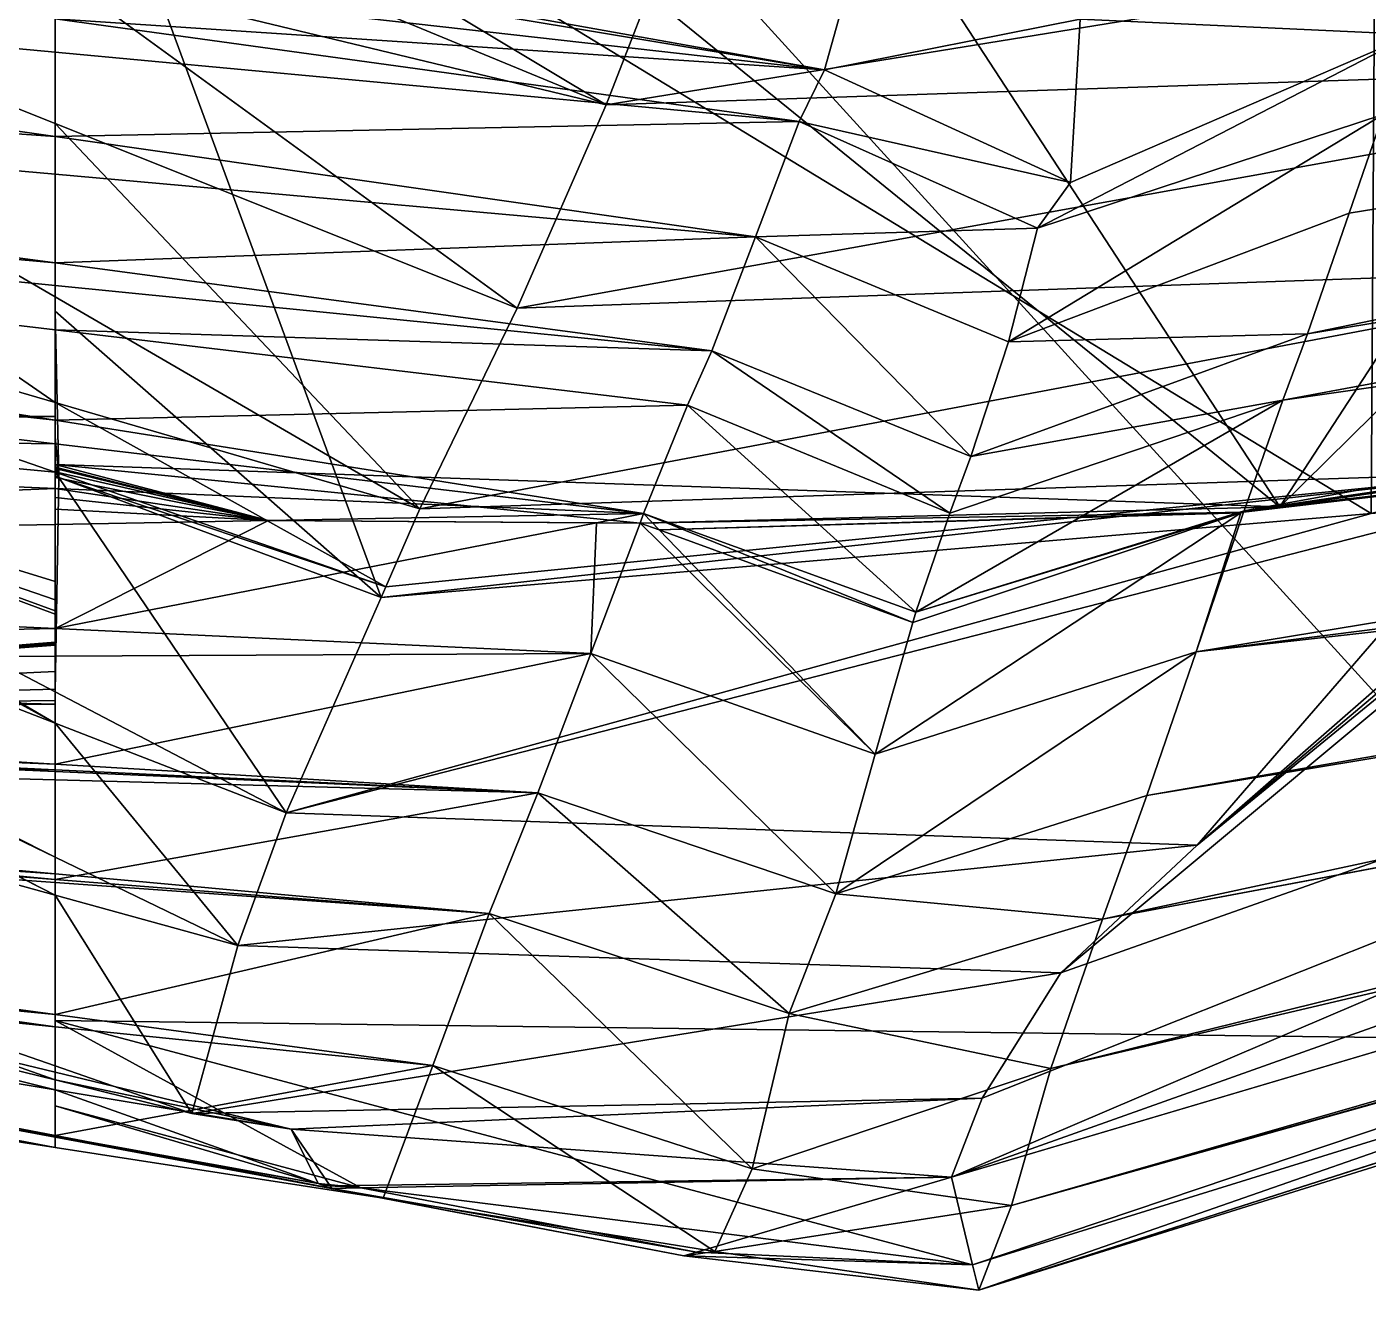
# Model space of a CAD drawing. Extents: x 0 to 165, y 0 to 73.
# Drawn here: x 82.14 to 88.41, y 0 to 5.9 of the extents above; entities that cross this region are included whole.
import ezdxf

# ---------------------------------------------------------------- set-up
doc = ezdxf.new("R2010")
doc.units = 0
doc.layers.get('0').update_dxf_attribs({"color": 1, "linetype": 'CONTINUOUS'})

msp = doc.modelspace()

# ---------------------------------------------------------------- linework, layer by layer
at = {"color": 80}
for points in [[(82.2762, 12.496, 140.905), (82.2762, 23.7557, 131.52), (82.2762, 1.9043, 125.171)], [(82.2762, 23.7557, 131.52), (82.2762, 9.55995, 136.544), (82.2762, 1.9043, 125.171)], [(82.2762, 1.01857, 140.788), (82.2762, 12.496, 140.905), (82.2762, 1.9043, 125.171)], [(82.2762, 1.01857, 140.788), (82.2762, 7.74795, 153.083), (82.2762, 8.87449, 147.178)], [(87.6104, 2.07917, 149.348), (93.5787, 7.11911, 154.854), (91.8387, 5.53978, 147.697)], [(87.6104, 2.07917, 149.348), (92.2611, 6.14459, 155.061), (93.5787, 7.11911, 154.854)], [(88.1252, 4.46741, 105.118), (100.487, 6.48132, 105.693), (100.26, 6.97229, 102.376)], [(100.487, 6.48132, 105.693), (88.1252, 4.46741, 105.118), (88.0108, 4.15794, 108.27)], [(70.6338, 5.33622, 108.994), (82.2762, 4.06363, 110.351), (71.6742, 5.74561, 105.76)], [(82.2762, 4.06363, 110.351), (82.2762, 4.48593, 107.56), (71.6742, 5.74561, 105.76)], [(85.3444, 4.38792, 105.12), (86.5536, 3.89449, 105.095), (85.5478, 4.92055, 101.86)], [(82.2762, 4.69265, 105.264), (82.2762, 4.79854, 104.216), (82.2762, 4.48593, 107.56)], [(82.2762, 4.69265, 105.264), (82.2762, 4.48593, 107.56), (85.3444, 4.38792, 105.12)], [(82.2762, 4.06363, 110.351), (82.2762, 3.02734, 117.51), (82.2762, 4.48593, 107.56)], [(85.3444, 4.38792, 105.12), (82.2762, 4.48593, 107.56), (85.2296, 4.13503, 108.062)], [(86.5536, 3.89449, 105.095), (88.1252, 4.46741, 105.118), (86.7296, 4.43056, 101.902)], [(88.1252, 4.46741, 105.118), (86.5536, 3.89449, 105.095), (88.0108, 4.15794, 108.27)], [(85.3444, 4.38792, 105.12), (86.4556, 3.62968, 108.229), (86.5536, 3.89449, 105.095)], [(71.2275, 3.68768, 141.689), (82.2762, 0.93543, 140.411), (71.2965, 2.75989, 137.549)], [(82.2762, 1.01857, 140.788), (82.2762, 0.93543, 140.411), (71.2275, 3.68768, 141.689)], [(98.0894, 3.6594, 130.764), (86.9274, 1.03623, 128.862), (86.7426, 0.39559, 131.974)], [(82.2762, 0.93543, 140.411), (82.2762, 0.7161, 136.469), (71.2965, 2.75989, 137.549)], [(82.2762, 2.02237, 149.586), (82.2762, 1.84539, 148.794), (82.2762, 2.79507, 151.971)], [(82.2762, 2.02237, 149.586), (82.2762, 2.64816, 151.738), (83.129, 1.61012, 149.092)], [(83.129, 1.61012, 149.092), (82.2762, 2.64816, 151.738), (83.355, 2.22991, 151.469)], [(83.129, 1.61012, 149.092), (83.355, 2.22991, 151.469), (87.6104, 2.07917, 149.348)], [(83.129, 1.61012, 149.092), (86.9732, 1.48194, 146.743), (82.9146, 0.82607, 143.772)], [(82.2762, 0.7232, 131.66), (82.2762, 1.28754, 128.968), (82.2762, 0.71469, 132.592)], [(82.2762, 0.93543, 140.411), (82.2762, 1.01857, 140.788), (82.2762, 0.7161, 136.469)], [(82.2762, 0.7232, 131.66), (82.2762, 0.66641, 132.086), (83.8082, 0.42932, 131.9)]]:
    msp.add_polyline3d(points, close=True, dxfattribs=at)
at = {"color": 120}
for points in [[(82.2762, 23.7557, 131.52), (82.2762, 8.38917, 117.51), (82.2762, 1.9043, 125.171)], [(82.2762, 5.78358, 98.1922), (82.2762, 13.211, 89.537), (82.2762, 4.48593, 107.56)], [(72.972, 6.04372, 101.475), (82.2762, 5.38924, 100.444), (74.3574, 6.52374, 97.0172)], [(82.2762, 5.38924, 100.444), (82.2762, 5.78358, 98.1922), (74.3574, 6.52374, 97.0172)], [(86.8648, 4.96165, 98.8377), (88.4789, 5.49277, 99.2795), (88.6168, 5.8655, 95.2689)], [(82.2762, 5.38924, 100.444), (82.2762, 5.21273, 101.76), (82.2762, 5.78358, 98.1922)], [(82.2762, 5.78358, 98.1922), (82.2762, 5.38924, 100.444), (85.7513, 5.45878, 98.7078)], [(85.7513, 5.45878, 98.7078), (82.2762, 5.38924, 100.444), (85.5478, 4.92055, 101.86)], [(86.8648, 4.96165, 98.8377), (85.7513, 5.45878, 98.7078), (85.5478, 4.92055, 101.86)], [(96.9517, 5.00732, 143.269), (86.4629, 0.5277, 140.694), (86.6058, 0.89741, 144.353)], [(86.6058, 0.89741, 144.353), (86.9732, 1.48194, 146.743), (96.9517, 5.00732, 143.269)], [(98.0427, 4.07156, 122.215), (97.9815, 4.1522, 118.749), (87.3748, 2.31052, 120.583)], [(82.2762, 0.7232, 131.66), (82.2762, 1.28754, 128.968), (72.2978, 2.63736, 130.098)], [(72.2978, 2.63736, 130.098), (82.2762, 1.22976, 128.607), (72.4618, 2.23604, 127.711)], [(82.2762, 1.04758, 143.831), (82.2762, 1.84539, 148.794), (82.9146, 0.82607, 143.772)], [(82.9146, 0.82607, 143.772), (82.2762, 1.84539, 148.794), (83.129, 1.61012, 149.092)], [(82.2762, 1.04758, 143.831), (82.2762, 1.01857, 140.788), (82.2762, 1.84539, 148.794)], [(86.6058, 0.89741, 144.353), (82.9146, 0.82607, 143.772), (86.9732, 1.48194, 146.743)], [(82.2762, 0.7232, 131.66), (82.2762, 0.71469, 132.592), (82.2762, 1.28754, 128.968)], [(82.2762, 0.98238, 143.658), (82.2762, 1.04758, 143.831), (82.9146, 0.82607, 143.772)], [(82.2762, 0.98238, 143.658), (82.2762, 1.01857, 140.788), (82.2762, 1.04758, 143.831)], [(82.9146, 0.82607, 143.772), (86.6058, 0.89741, 144.353), (83.3787, 0.75223, 140.698)]]:
    msp.add_polyline3d(points, close=True, dxfattribs=at)
at = {"color": 160}
for points in [[(82.2762, 10.7998, 114.663), (82.2762, 23.7557, 131.52), (82.2762, 1.9043, 125.171)], [(82.2762, 4.14642, 155.947), (82.2762, 3.82206, 155.119), (76.4691, 5.83743, 154.674)], [(82.2762, 3.82206, 155.119), (79.887, 4.04679, 153.083), (76.4691, 5.83743, 154.674)], [(82.2762, 4.64026, 157.422), (82.2762, 5.44983, 159.554), (83.9805, 3.65016, 156.321)], [(83.9805, 3.65016, 156.321), (82.2762, 5.44983, 159.554), (84.4339, 4.58781, 159.19)], [(82.2762, 4.64026, 157.422), (82.2762, 4.14642, 155.947), (82.2762, 5.44983, 159.554)], [(101.108, 5.20164, 114.712), (87.8276, 3.63495, 111.85), (87.6066, 2.98194, 116.274)], [(82.2762, 4.14642, 155.947), (82.2762, 3.1579, 153.083), (82.2762, 3.82206, 155.119)], [(83.9805, 3.65016, 156.321), (89.1189, 3.82042, 155.554), (83.8204, 3.28616, 155.237)], [(82.2762, 2.42341, 119.746), (74.0083, 2.79397, 117.51), (73.4344, 2.85667, 119.938)], [(82.2762, 2.43135, 120.301), (82.2762, 2.42341, 119.746), (73.4344, 2.85667, 119.938)], [(82.2762, 2.45663, 119.368), (74.4985, 2.7701, 117.51), (82.2762, 2.42341, 119.746)], [(82.2762, 2.43135, 120.301), (82.2762, 2.75451, 117.51), (82.2762, 2.45663, 119.368)], [(82.2762, 2.38336, 120.671), (82.2762, 2.43135, 120.301), (73.238, 2.62569, 121.782)], [(82.2762, 2.42341, 119.746), (82.2762, 2.43135, 120.301), (82.2762, 2.45663, 119.368)], [(82.2762, 2.38336, 120.671), (82.2762, 1.91794, 124.452), (82.2762, 2.43135, 120.301)]]:
    msp.add_polyline3d(points, close=True, dxfattribs=at)
at = {"color": 3}
for points in [[(82.2762, 15.2708, 106.919), (82.2762, 4.48593, 107.56), (82.2762, 10.7998, 114.663)], [(82.2762, 4.48593, 107.56), (82.2762, 8.38917, 117.51), (82.2762, 10.7998, 114.663)], [(82.2762, 4.48593, 107.56), (82.2762, 4.69265, 105.264), (71.6742, 5.74561, 105.76)], [(91.8387, 5.53978, 147.697), (86.9732, 1.48194, 146.743), (87.6104, 2.07917, 149.348)], [(82.2762, 4.79854, 104.216), (82.2762, 5.21273, 101.76), (82.2762, 4.48593, 107.56)], [(82.2762, 4.79854, 104.216), (82.2762, 4.69265, 105.264), (85.3444, 4.38792, 105.12)], [(82.2762, 1.84539, 148.794), (82.2762, 3.8451, 155.061), (82.2762, 2.79507, 151.971)], [(97.9523, 3.75746, 128.918), (98.2426, 3.81688, 126.528), (87.1687, 1.73267, 125.227)], [(97.9523, 3.75746, 128.918), (86.9274, 1.03623, 128.862), (98.0894, 3.6594, 130.764)], [(71.2965, 2.75989, 137.549), (82.2762, 0.66641, 132.086), (71.4441, 2.34277, 133.4)], [(82.2762, 1.84539, 148.794), (82.2762, 2.02237, 149.586), (83.129, 1.61012, 149.092)], [(82.2762, 1.28754, 128.968), (82.2762, 1.9043, 125.171), (82.2762, 0.71469, 132.592)], [(82.2762, 1.28854, 128.298), (82.2762, 1.9043, 125.171), (82.2762, 1.28754, 128.968)], [(84.041, 1.04882, 128.769), (85.5313, 0.56622, 128.834), (84.304, 1.75916, 125.051)], [(82.2762, 1.22976, 128.607), (82.2762, 1.28854, 128.298), (82.2762, 1.28754, 128.968)], [(82.2762, 1.28854, 128.298), (82.2762, 1.22976, 128.607), (84.041, 1.04882, 128.769)], [(82.2762, 1.28754, 128.968), (82.2762, 0.7232, 131.66), (84.041, 1.04882, 128.769)], [(82.2762, 1.22976, 128.607), (82.2762, 1.28754, 128.968), (84.041, 1.04882, 128.769)], [(84.041, 1.04882, 128.769), (82.2762, 0.7232, 131.66), (83.8082, 0.42932, 131.9)], [(85.5313, 0.56622, 128.834), (84.041, 1.04882, 128.769), (85.3584, 0.18034, 132.005)], [(85.5313, 0.56622, 128.834), (86.7426, 0.39559, 131.974), (86.9274, 1.03623, 128.862)]]:
    msp.add_polyline3d(points, close=True, dxfattribs=at)
at = {"color": 5}
for points in [[(82.2762, 13.211, 89.537), (82.2762, 4.48593, 107.56), (82.2762, 15.2708, 106.919)], [(82.2762, 13.211, 89.537), (82.2762, 15.2708, 106.919), (82.2762, 4.48593, 107.56)], [(82.2762, 7.1948, 89.537), (82.2762, 5.78358, 98.1922), (82.2762, 13.211, 89.537)], [(82.2762, 7.1948, 89.537), (82.2762, 13.211, 89.537), (82.2762, 5.78358, 98.1922)], [(82.2762, 8.29918, 111.85), (87.9963, 3.65995, 111.85), (82.2762, 12.4238, 111.85)], [(82.2762, 12.4238, 111.85), (87.9963, 3.65995, 111.85), (90.4308, 7.39498, 111.85)], [(88.4228, 3.62834, 155.061), (88.4783, 12.2307, 155.061), (82.2762, 7.37077, 155.061)], [(89.9234, 1.16204, 136.544), (97.5665, 3.51166, 136.544), (82.2762, 9.55995, 136.544)], [(82.2762, 1.25928, 136.544), (89.9234, 1.16204, 136.544), (82.2762, 9.55995, 136.544)], [(82.2762, 1.25928, 136.544), (82.2762, 9.55995, 136.544), (82.2762, 1.01857, 140.788)], [(90.4308, 7.39498, 111.85), (87.9963, 3.65995, 111.85), (93.6985, 9.28158, 111.85)], [(87.9963, 3.65995, 111.85), (100.902, 5.55965, 111.85), (93.6985, 9.28158, 111.85)], [(82.2762, 3.02734, 117.51), (82.2762, 8.38917, 117.51), (78.1956, 2.69867, 117.51)], [(82.2762, 8.38917, 117.51), (82.2762, 3.02734, 117.51), (82.2762, 1.9043, 125.171)], [(82.2762, 3.85715, 111.85), (82.2762, 8.29918, 111.85), (82.2762, 1.9043, 125.171)], [(82.2762, 3.85715, 111.85), (87.9963, 3.65995, 111.85), (82.2762, 8.29918, 111.85)], [(82.2762, 4.08158, 153.083), (82.2762, 7.74795, 153.083), (79.6159, 4.10921, 153.083)], [(82.2762, 7.74795, 153.083), (82.2762, 4.08158, 153.083), (82.2762, 6.15794, 161.418)], [(82.2762, 4.57413, 155.061), (82.2762, 7.37077, 155.061), (82.2762, 6.15794, 161.418)], [(82.2762, 4.57413, 155.061), (83.7986, 3.2366, 155.061), (82.2762, 7.37077, 155.061)], [(83.7986, 3.2366, 155.061), (88.4228, 3.62834, 155.061), (82.2762, 7.37077, 155.061)], [(87.0637, 5.93807, 90.0608), (88.6168, 5.8655, 95.2689), (88.825, 6.72863, 90.1148)], [(86.1176, 6.58626, 89.6248), (82.2762, 6.34362, 92.6336), (85.8694, 5.70115, 95.2129)], [(86.1176, 6.58626, 89.6248), (85.8694, 5.70115, 95.2129), (87.0637, 5.93807, 90.0608)], [(82.2762, 4.08158, 153.083), (82.2762, 3.31061, 153.083), (82.2762, 6.15794, 161.418)], [(82.2762, 3.31061, 153.083), (82.2762, 3.22517, 153.083), (82.2762, 6.15794, 161.418)], [(82.2762, 4.14642, 155.947), (82.2762, 3.98606, 155.061), (82.2762, 6.15794, 161.418)], [(82.2762, 3.98606, 155.061), (82.2762, 4.57413, 155.061), (82.2762, 6.15794, 161.418)], [(93.9621, 4.53758, 111.85), (100.902, 5.55965, 111.85), (87.9963, 3.65995, 111.85)], [(93.9621, 4.53758, 111.85), (87.9963, 3.65995, 111.85), (100.905, 5.55341, 111.891)], [(100.905, 5.55341, 111.891), (87.9963, 3.65995, 111.85), (101.108, 5.20164, 114.712)], [(87.9963, 3.65995, 111.85), (87.8276, 3.63495, 111.85), (101.108, 5.20164, 114.712)], [(89.1189, 3.82042, 155.554), (83.9805, 3.65016, 156.321), (89.9689, 4.78201, 158.088)], [(82.2762, 4.14642, 155.947), (82.2762, 4.64026, 157.422), (83.9805, 3.65016, 156.321)], [(82.2762, 3.98606, 155.061), (82.2935, 3.79654, 155.061), (82.2762, 4.57413, 155.061)], [(82.2935, 3.79654, 155.061), (83.7986, 3.2366, 155.061), (82.2762, 4.57413, 155.061)], [(82.2762, 3.22517, 153.083), (82.2762, 3.17306, 153.083), (82.2762, 4.14642, 155.947)], [(82.2762, 3.17306, 153.083), (82.2762, 3.1579, 153.083), (82.2762, 4.14642, 155.947)], [(82.2762, 3.82206, 155.119), (82.2762, 4.14642, 155.947), (83.8204, 3.28616, 155.237)], [(83.8204, 3.28616, 155.237), (82.2762, 4.14642, 155.947), (83.9805, 3.65016, 156.321)], [(82.2762, 3.82206, 155.119), (82.2762, 3.8451, 155.061), (82.2762, 4.14642, 155.947)], [(82.2762, 3.8451, 155.061), (82.2762, 3.86123, 155.061), (82.2762, 4.14642, 155.947)], [(82.2762, 3.86123, 155.061), (82.2762, 3.98606, 155.061), (82.2762, 4.14642, 155.947)], [(79.887, 4.04679, 153.083), (82.2762, 4.08158, 153.083), (79.6159, 4.10921, 153.083)], [(82.2762, 3.31061, 153.083), (82.2762, 4.08158, 153.083), (79.887, 4.04679, 153.083)], [(82.2762, 3.22517, 153.083), (82.2762, 3.31061, 153.083), (79.887, 4.04679, 153.083)], [(82.2762, 3.17306, 153.083), (82.2762, 3.22517, 153.083), (79.887, 4.04679, 153.083)], [(82.2762, 3.1579, 153.083), (82.2762, 3.17306, 153.083), (79.887, 4.04679, 153.083)], [(82.2762, 3.1579, 153.083), (79.887, 4.04679, 153.083), (82.2762, 3.82206, 155.119)], [(82.2762, 3.86123, 155.061), (82.2935, 3.79654, 155.061), (82.2762, 3.98606, 155.061)], [(82.2762, 3.8451, 155.061), (82.2935, 3.79654, 155.061), (82.2762, 3.86123, 155.061)], [(82.2762, 3.8452, 111.85), (82.2762, 3.85715, 111.85), (82.2762, 1.9043, 125.171)], [(82.2762, 3.8452, 111.85), (83.2724, 3.59535, 111.85), (82.2762, 3.85715, 111.85)], [(83.2724, 3.59535, 111.85), (85.0082, 3.58332, 111.85), (82.2762, 3.85715, 111.85)], [(85.0082, 3.58332, 111.85), (87.9963, 3.65995, 111.85), (82.2762, 3.85715, 111.85)], [(82.2762, 3.8384, 111.85), (82.2762, 3.8452, 111.85), (82.2762, 1.9043, 125.171)], [(82.2762, 3.8384, 111.85), (83.2724, 3.59535, 111.85), (82.2762, 3.8452, 111.85)], [(82.2762, 3.80298, 155.061), (82.2762, 3.8451, 155.061), (82.2762, 3.82206, 155.119)], [(82.2762, 3.80298, 155.061), (82.2935, 3.79654, 155.061), (82.2762, 3.8451, 155.061)], [(82.2762, 3.83804, 111.85), (82.2762, 3.8384, 111.85), (82.2762, 1.94463, 124.851)], [(82.2762, 3.83804, 111.85), (83.2724, 3.59535, 111.85), (82.2762, 3.8384, 111.85)], [(82.2762, 3.82291, 111.85), (82.2762, 3.83804, 111.85), (82.2762, 2.43135, 120.301)], [(82.2762, 3.82291, 111.85), (83.2724, 3.59535, 111.85), (82.2762, 3.83804, 111.85)], [(82.2762, 3.79639, 111.85), (82.2762, 3.82291, 111.85), (82.2762, 3.0907, 115.414)], [(82.2762, 3.79639, 111.85), (83.2724, 3.59535, 111.85), (82.2762, 3.82291, 111.85)], [(82.2935, 3.79654, 155.061), (82.2762, 3.80298, 155.061), (82.2762, 3.82206, 155.119)], [(83.8204, 3.28616, 155.237), (82.2935, 3.79654, 155.061), (82.2762, 3.82206, 155.119)], [(82.2762, 3.70364, 111.85), (82.2762, 3.79639, 111.85), (82.2762, 3.0907, 115.414)], [(82.2762, 3.70364, 111.85), (83.2724, 3.59535, 111.85), (82.2762, 3.79639, 111.85)], [(83.7986, 3.2366, 155.061), (82.2935, 3.79654, 155.061), (83.8204, 3.28616, 155.237)], [(88.4228, 3.62834, 155.061), (83.7986, 3.2366, 155.061), (89.1189, 3.82042, 155.554)], [(89.1189, 3.82042, 155.554), (83.7986, 3.2366, 155.061), (83.8204, 3.28616, 155.237)], [(89.9234, 1.16204, 136.544), (86.5619, 0.1185, 136.544), (97.3928, 3.76643, 139.237)], [(82.2762, 3.64775, 111.85), (82.2762, 3.70364, 111.85), (82.2762, 3.57704, 112.025)], [(82.2762, 3.57704, 112.025), (82.2762, 3.70364, 111.85), (82.2762, 3.0907, 115.414)], [(82.2762, 3.64775, 111.85), (83.2724, 3.59535, 111.85), (82.2762, 3.70364, 111.85)], [(83.2724, 3.59535, 111.85), (82.2762, 3.64775, 111.85), (82.2762, 3.57704, 112.025)], [(87.8276, 3.63495, 111.85), (87.9963, 3.65995, 111.85), (85.0082, 3.58332, 111.85)], [(85.0978, 3.55179, 111.85), (87.8276, 3.63495, 111.85), (85.0082, 3.58332, 111.85)], [(87.8149, 3.63073, 111.85), (87.8276, 3.63495, 111.85), (85.0978, 3.55179, 111.85)], [(87.8276, 3.63495, 111.85), (87.8149, 3.63073, 111.85), (87.6066, 2.98194, 116.274)], [(84.8055, 3.58472, 111.85), (83.2724, 3.59535, 111.85), (82.2762, 3.0907, 115.414)], [(84.8055, 3.58472, 111.85), (85.0082, 3.58332, 111.85), (83.2724, 3.59535, 111.85)], [(85.0082, 3.58332, 111.85), (84.8055, 3.58472, 111.85), (84.7787, 2.97385, 116.107)], [(85.0978, 3.55179, 111.85), (85.0082, 3.58332, 111.85), (86.1064, 2.50434, 116.123)], [(86.2832, 3.11904, 111.85), (87.8149, 3.63073, 111.85), (85.0978, 3.55179, 111.85)], [(87.8149, 3.63073, 111.85), (86.2832, 3.11904, 111.85), (86.1064, 2.50434, 116.123)], [(86.2832, 3.11904, 111.85), (85.0978, 3.55179, 111.85), (86.1064, 2.50434, 116.123)], [(82.2762, 3.02046, 117.51), (82.2762, 3.02734, 117.51), (78.1956, 2.69867, 117.51)], [(82.2762, 3.01656, 117.51), (82.2762, 3.02046, 117.51), (78.1956, 2.69867, 117.51)], [(82.2762, 3.01366, 117.51), (82.2762, 3.01656, 117.51), (78.1956, 2.69867, 117.51)], [(82.2762, 2.89088, 117.51), (82.2762, 3.01366, 117.51), (78.1956, 2.69867, 117.51)], [(82.2762, 3.02734, 117.51), (82.2762, 3.02046, 117.51), (82.2762, 1.9043, 125.171)], [(82.2762, 3.02046, 117.51), (82.2762, 3.01656, 117.51), (82.2762, 1.9043, 125.171)], [(82.2762, 3.01656, 117.51), (82.2762, 3.01366, 117.51), (82.2762, 1.9043, 125.171)], [(82.2762, 3.01366, 117.51), (82.2762, 2.89088, 117.51), (82.2762, 1.94463, 124.851)], [(82.2762, 2.80789, 117.51), (82.2762, 2.89088, 117.51), (78.1956, 2.69867, 117.51)], [(82.2762, 2.89088, 117.51), (82.2762, 2.80789, 117.51), (82.2762, 2.43135, 120.301)], [(74.4985, 2.7701, 117.51), (74.0083, 2.79397, 117.51), (82.2762, 2.42341, 119.746)], [(74.5858, 2.76842, 117.51), (74.4985, 2.7701, 117.51), (82.2762, 2.45663, 119.368)], [(78.1956, 2.69867, 117.51), (74.5858, 2.76842, 117.51), (82.2762, 2.45663, 119.368)], [(82.2762, 2.75451, 117.51), (82.2762, 2.80789, 117.51), (78.1956, 2.69867, 117.51)], [(82.2762, 2.80789, 117.51), (82.2762, 2.75451, 117.51), (82.2762, 2.43135, 120.301)], [(82.2762, 2.73766, 117.51), (82.2762, 2.75451, 117.51), (78.1956, 2.69867, 117.51)], [(82.2762, 2.73766, 117.51), (78.1956, 2.69867, 117.51), (82.2762, 2.45663, 119.368)], [(82.2762, 2.75451, 117.51), (82.2762, 2.73766, 117.51), (82.2762, 2.45663, 119.368)], [(86.5619, 0.1185, 136.544), (89.9234, 1.16204, 136.544), (82.2762, 1.25928, 136.544)], [(83.7035, 0.4778, 136.544), (86.5619, 0.1185, 136.544), (82.2762, 1.25928, 136.544)], [(82.2762, 0.86121, 136.544), (83.7035, 0.4778, 136.544), (82.2762, 1.25928, 136.544)], [(82.2762, 0.86121, 136.544), (82.2762, 1.25928, 136.544), (82.2762, 1.01857, 140.788)], [(82.2762, 0.72131, 136.544), (82.2762, 0.86121, 136.544), (82.2762, 1.01857, 140.788)], [(83.5053, 0.49818, 136.544), (82.2762, 0.72024, 136.544), (82.2762, 0.93543, 140.411)], [(82.2762, 0.72024, 136.544), (82.2762, 0.72131, 136.544), (82.2762, 0.93543, 140.411)], [(83.5053, 0.49818, 136.544), (83.7035, 0.4778, 136.544), (82.2762, 0.86121, 136.544)], [(82.2762, 0.72131, 136.544), (83.5053, 0.49818, 136.544), (82.2762, 0.86121, 136.544)], [(83.5606, 0.4882, 136.544), (83.5053, 0.49818, 136.544), (83.3787, 0.75223, 140.698)], [(82.2762, 0.72024, 136.544), (83.5053, 0.49818, 136.544), (82.2762, 0.72131, 136.544)], [(83.7035, 0.4778, 136.544), (83.5606, 0.4882, 136.544), (86.4629, 0.5277, 140.694)], [(85.2724, 0.178, 136.544), (83.7035, 0.4778, 136.544), (86.4629, 0.5277, 140.694)], [(86.5619, 0.1185, 136.544), (85.2724, 0.178, 136.544), (86.4629, 0.5277, 140.694)], [(83.5606, 0.4882, 136.544), (83.7035, 0.4778, 136.544), (83.5053, 0.49818, 136.544)], [(85.2724, 0.178, 136.544), (86.5619, 0.1185, 136.544), (83.7035, 0.4778, 136.544)]]:
    msp.add_polyline3d(points, close=True, dxfattribs=at)
at = {"color": 70}
for points in [[(82.2762, 15.2708, 106.919), (82.2762, 8.29918, 111.85), (82.2762, 4.48593, 107.56)], [(75.0935, 4.05311, 111.781), (82.2762, 3.95391, 111.054), (70.6338, 5.33622, 108.994)], [(82.2762, 3.95391, 111.054), (82.2762, 4.06363, 110.351), (70.6338, 5.33622, 108.994)], [(71.0544, 4.94134, 144.875), (76.1475, 4.97398, 153.083), (82.2762, 1.84539, 148.794)], [(71.0544, 4.94134, 144.875), (82.2762, 0.98238, 143.658), (71.2275, 3.68768, 141.689)], [(82.2762, 1.04758, 143.831), (82.2762, 0.98238, 143.658), (71.0544, 4.94134, 144.875)], [(82.2762, 4.48593, 107.56), (82.2762, 3.8452, 111.85), (82.2762, 4.06363, 110.351)], [(82.2762, 4.48593, 107.56), (82.2762, 4.06363, 110.351), (85.2296, 4.13503, 108.062)], [(82.2762, 3.74534, 111.607), (82.2762, 3.95391, 111.054), (75.0935, 4.05311, 111.781)], [(82.2762, 3.95391, 111.054), (82.2762, 3.02046, 117.51), (82.2762, 4.06363, 110.351)], [(82.2762, 3.74534, 111.607), (82.2762, 3.0907, 115.414), (82.2762, 3.95391, 111.054)], [(82.2762, 2.79507, 151.971), (82.2935, 3.79654, 155.061), (83.355, 2.22991, 151.469)], [(82.2762, 3.57704, 112.025), (82.2762, 3.74534, 111.607), (74.803, 3.43966, 113.344)], [(82.2762, 3.57704, 112.025), (82.2762, 3.0907, 115.414), (82.2762, 3.74534, 111.607)], [(82.2762, 0.98238, 143.658), (82.2762, 1.01857, 140.788), (71.2275, 3.68768, 141.689)], [(83.355, 2.22991, 151.469), (88.999, 3.68201, 155.061), (87.6104, 2.07917, 149.348)], [(97.9238, 3.55096, 132.454), (98.0894, 3.6594, 130.764), (86.7426, 0.39559, 131.974)], [(97.9238, 3.55096, 132.454), (86.7426, 0.39559, 131.974), (97.8027, 3.50085, 133.837)], [(82.2762, 2.64816, 151.738), (82.2762, 2.79507, 151.971), (83.355, 2.22991, 151.469)], [(82.2762, 2.64816, 151.738), (82.2762, 2.02237, 149.586), (82.2762, 2.79507, 151.971)], [(82.2762, 1.04758, 143.831), (82.2762, 1.84539, 148.794), (82.2762, 1.01857, 140.788)], [(82.2762, 0.98238, 143.658), (82.2762, 1.04758, 143.831), (82.2762, 1.01857, 140.788)], [(83.8082, 0.42932, 131.9), (85.3584, 0.18034, 132.005), (84.041, 1.04882, 128.769)], [(82.2762, 0.66641, 132.086), (82.2762, 0.7232, 131.66), (82.2762, 0.71469, 132.592)], [(82.2762, 0.71469, 132.592), (82.2762, 0.72131, 136.544), (82.2762, 0.7161, 136.469)], [(83.8082, 0.42932, 131.9), (82.2762, 0.7161, 136.469), (83.5694, 0.47538, 136.342)], [(82.2762, 0.71469, 132.592), (82.2762, 0.7161, 136.469), (83.8082, 0.42932, 131.9)], [(82.2762, 0.66641, 132.086), (82.2762, 0.71469, 132.592), (83.8082, 0.42932, 131.9)], [(85.3584, 0.18034, 132.005), (86.7426, 0.39559, 131.974), (85.5313, 0.56622, 128.834)], [(83.8082, 0.42932, 131.9), (83.5694, 0.47538, 136.342), (85.2122, 0.16031, 136.334)], [(85.3584, 0.18034, 132.005), (86.5906, 0, 135.342), (86.7426, 0.39559, 131.974)]]:
    msp.add_polyline3d(points, close=True, dxfattribs=at)
at = {"color": 4}
for points in [[(82.2762, 5.78358, 98.1922), (82.2762, 4.48593, 107.56), (82.2762, 13.211, 89.537)], [(82.2762, 5.93885, 96.8289), (82.2762, 7.1948, 89.537), (82.2762, 5.78358, 98.1922)], [(82.2762, 6.60121, 162.663), (82.2762, 7.08095, 163.971), (84.8505, 5.53808, 162.06)], [(91.597, 6.63161, 163.024), (90.7994, 5.73507, 160.51), (84.8505, 5.53808, 162.06)], [(82.2762, 5.78358, 98.1922), (82.2762, 5.93885, 96.8289), (74.3574, 6.52374, 97.0172)], [(82.2762, 5.93885, 96.8289), (82.2762, 5.78358, 98.1922), (85.7513, 5.45878, 98.7078)], [(87.3748, 2.31052, 120.583), (87.1687, 1.73267, 125.227), (98.0427, 4.07156, 122.215)], [(82.2762, 2.43135, 120.301), (82.2762, 3.83804, 111.85), (82.2762, 1.94463, 124.851)], [(82.2762, 2.45663, 119.368), (82.2762, 3.0907, 115.414), (82.2762, 2.43135, 120.301)], [(84.5305, 2.32292, 120.394), (85.9226, 1.85176, 120.438), (84.7787, 2.97385, 116.107)], [(85.9226, 1.85176, 120.438), (87.3748, 2.31052, 120.583), (87.6066, 2.98194, 116.274)], [(82.2762, 1.28754, 128.968), (82.2762, 1.22976, 128.607), (72.2978, 2.63736, 130.098)], [(72.4618, 2.23604, 127.711), (82.2762, 1.28854, 128.298), (72.6941, 2.59019, 125.739)], [(82.2762, 1.28854, 128.298), (82.2762, 1.9043, 125.171), (72.6941, 2.59019, 125.739)], [(82.2762, 2.42341, 119.746), (82.2762, 2.45663, 119.368), (82.2762, 2.43135, 120.301)], [(82.2762, 2.45663, 119.368), (82.2762, 2.42341, 119.746), (84.5305, 2.32292, 120.394)], [(82.2762, 2.38336, 120.671), (82.2762, 2.43135, 120.301), (82.2762, 1.91794, 124.452)], [(82.2762, 2.42341, 119.746), (82.2762, 2.43135, 120.301), (84.5305, 2.32292, 120.394)], [(82.2762, 2.43135, 120.301), (82.2762, 2.38336, 120.671), (84.5305, 2.32292, 120.394)], [(82.2762, 2.38336, 120.671), (82.2762, 1.91794, 124.452), (84.5305, 2.32292, 120.394)], [(84.5305, 2.32292, 120.394), (82.2762, 1.91794, 124.452), (84.304, 1.75916, 125.051)], [(85.9226, 1.85176, 120.438), (84.5305, 2.32292, 120.394), (85.7041, 1.29302, 125.15)], [(85.9226, 1.85176, 120.438), (87.1687, 1.73267, 125.227), (87.3748, 2.31052, 120.583)], [(82.2762, 1.22976, 128.607), (82.2762, 1.28854, 128.298), (72.4618, 2.23604, 127.711)], [(82.2762, 1.28854, 128.298), (82.2762, 1.28754, 128.968), (82.2762, 1.9043, 125.171)], [(82.2762, 1.28754, 128.968), (82.2762, 0.71469, 132.592), (82.2762, 1.9043, 125.171)], [(82.2762, 1.22976, 128.607), (82.2762, 1.28754, 128.968), (82.2762, 1.28854, 128.298)]]:
    msp.add_polyline3d(points, close=True, dxfattribs=at)
at = {"color": 60}
for points in [[(82.2762, 8.87449, 147.178), (82.2762, 12.496, 140.905), (82.2762, 1.01857, 140.788)], [(88.0108, 4.15794, 108.27), (100.71, 5.98484, 109.04), (100.487, 6.48132, 105.693)], [(100.71, 5.98484, 109.04), (88.0108, 4.15794, 108.27), (87.8295, 3.64033, 111.813)], [(85.2296, 4.13503, 108.062), (86.4556, 3.62968, 108.229), (85.3444, 4.38792, 105.12)], [(85.2296, 4.13503, 108.062), (82.2762, 4.06363, 110.351), (85.0249, 3.62757, 111.541)], [(86.4556, 3.62968, 108.229), (85.2296, 4.13503, 108.062), (86.2972, 3.1678, 111.511)], [(86.4556, 3.62968, 108.229), (86.2972, 3.1678, 111.511), (88.0108, 4.15794, 108.27)], [(86.4556, 3.62968, 108.229), (88.0108, 4.15794, 108.27), (86.5536, 3.89449, 105.095)], [(74.803, 3.43966, 113.344), (82.2762, 3.74534, 111.607), (75.0935, 4.05311, 111.781)], [(86.5906, 0, 135.342), (97.5665, 3.51166, 136.544), (97.8027, 3.50085, 133.837)], [(97.8027, 3.50085, 133.837), (86.7426, 0.39559, 131.974), (86.5906, 0, 135.342)]]:
    msp.add_polyline3d(points, close=True, dxfattribs=at)
at = {"color": 100}
for points in [[(82.2762, 8.87449, 147.178), (82.2762, 1.01857, 140.788), (82.2762, 12.496, 140.905)], [(82.2762, 8.87449, 147.178), (82.2762, 4.57413, 155.061), (82.2762, 1.01857, 140.788)], [(100.26, 6.97229, 102.376), (88.3206, 5.03171, 101.915), (88.1252, 4.46741, 105.118)], [(88.3206, 5.03171, 101.915), (100.26, 6.97229, 102.376), (88.4789, 5.49277, 99.2795)], [(71.6742, 5.74561, 105.76), (82.2762, 4.79854, 104.216), (72.972, 6.04372, 101.475)], [(82.2762, 4.79854, 104.216), (82.2762, 5.21273, 101.76), (72.972, 6.04372, 101.475)], [(82.2762, 5.21273, 101.76), (82.2762, 5.78358, 98.1922), (82.2762, 4.48593, 107.56)], [(82.2762, 4.69265, 105.264), (82.2762, 4.79854, 104.216), (71.6742, 5.74561, 105.76)], [(86.9732, 1.48194, 146.743), (91.8387, 5.53978, 147.697), (96.9517, 5.00732, 143.269)], [(88.3206, 5.03171, 101.915), (88.4789, 5.49277, 99.2795), (86.7296, 4.43056, 101.902)], [(86.7296, 4.43056, 101.902), (88.4789, 5.49277, 99.2795), (86.8648, 4.96165, 98.8377)], [(82.2762, 4.79854, 104.216), (82.2762, 4.48593, 107.56), (82.2762, 5.21273, 101.76)], [(82.2762, 5.21273, 101.76), (82.2762, 4.79854, 104.216), (85.5478, 4.92055, 101.86)], [(86.7296, 4.43056, 101.902), (88.1252, 4.46741, 105.118), (88.3206, 5.03171, 101.915)], [(85.5478, 4.92055, 101.86), (86.7296, 4.43056, 101.902), (86.8648, 4.96165, 98.8377)], [(85.5478, 4.92055, 101.86), (82.2762, 4.79854, 104.216), (85.3444, 4.38792, 105.12)], [(86.7296, 4.43056, 101.902), (85.5478, 4.92055, 101.86), (86.5536, 3.89449, 105.095)], [(82.2762, 4.69265, 105.264), (82.2762, 4.48593, 107.56), (82.2762, 4.79854, 104.216)], [(82.2762, 0.7161, 136.469), (82.2762, 0.71469, 132.592), (71.2965, 2.75989, 137.549)], [(86.9732, 1.48194, 146.743), (83.129, 1.61012, 149.092), (87.6104, 2.07917, 149.348)], [(82.2762, 0.7161, 136.469), (82.2762, 1.01857, 140.788), (82.2762, 0.71469, 132.592)]]:
    msp.add_polyline3d(points, close=True, dxfattribs=at)
at = {"color": 140}
for points in [[(82.2762, 1.01857, 140.788), (82.2762, 9.55995, 136.544), (82.2762, 12.496, 140.905)], [(77.8148, 7.23223, 160.306), (82.2762, 4.14642, 155.947), (76.4691, 5.83743, 154.674)], [(82.2762, 6.15794, 161.418), (82.2762, 5.44983, 159.554), (77.8148, 7.23223, 160.306)], [(82.2762, 5.93885, 96.8289), (82.2762, 5.78358, 98.1922), (82.2762, 7.1948, 89.537)], [(84.8505, 5.53808, 162.06), (82.2762, 7.08095, 163.971), (85.1376, 6.28014, 164.339)], [(82.2762, 6.15794, 161.418), (82.2762, 6.60121, 162.663), (84.8505, 5.53808, 162.06)], [(84.8505, 5.53808, 162.06), (85.1376, 6.28014, 164.339), (91.597, 6.63161, 163.024)], [(82.2762, 6.15794, 161.418), (82.2762, 3.22517, 153.083), (82.2762, 4.14642, 155.947)], [(82.2762, 6.10764, 94.5069), (82.2762, 5.93885, 96.8289), (85.8694, 5.70115, 95.2129)], [(85.8694, 5.70115, 95.2129), (82.2762, 5.93885, 96.8289), (85.7513, 5.45878, 98.7078)], [(87.0184, 5.17492, 95.3836), (87.0637, 5.93807, 90.0608), (85.8694, 5.70115, 95.2129)], [(87.0184, 5.17492, 95.3836), (88.6168, 5.8655, 95.2689), (87.0637, 5.93807, 90.0608)], [(87.0184, 5.17492, 95.3836), (86.8648, 4.96165, 98.8377), (88.6168, 5.8655, 95.2689)], [(90.7994, 5.73507, 160.51), (89.9689, 4.78201, 158.088), (84.4339, 4.58781, 159.19)], [(87.0184, 5.17492, 95.3836), (85.8694, 5.70115, 95.2129), (85.7513, 5.45878, 98.7078)], [(87.0184, 5.17492, 95.3836), (85.7513, 5.45878, 98.7078), (86.8648, 4.96165, 98.8377)], [(97.1841, 4.34247, 141.388), (86.4629, 0.5277, 140.694), (96.9517, 5.00732, 143.269)], [(101.357, 4.72569, 118.103), (87.6066, 2.98194, 116.274), (97.9815, 4.1522, 118.749)], [(97.1841, 4.34247, 141.388), (97.3928, 3.76643, 139.237), (86.4629, 0.5277, 140.694)], [(97.9815, 4.1522, 118.749), (87.6066, 2.98194, 116.274), (87.3748, 2.31052, 120.583)], [(82.2762, 1.01857, 140.788), (82.2762, 3.98606, 155.061), (82.2762, 1.84539, 148.794)], [(82.2762, 1.9043, 125.171), (82.2762, 3.01366, 117.51), (82.2762, 1.94463, 124.851)], [(82.2762, 1.94463, 124.851), (82.2762, 2.89088, 117.51), (82.2762, 2.43135, 120.301)], [(72.6941, 2.59019, 125.739), (82.2762, 1.94463, 124.851), (72.9742, 2.79546, 123.932)], [(82.2762, 1.94463, 124.851), (82.2762, 1.91794, 124.452), (72.9742, 2.79546, 123.932)], [(82.2762, 1.9043, 125.171), (82.2762, 1.94463, 124.851), (72.6941, 2.59019, 125.739)], [(82.2762, 1.91794, 124.452), (82.2762, 2.38336, 120.671), (73.238, 2.62569, 121.782)], [(82.2762, 1.91794, 124.452), (82.2762, 1.94463, 124.851), (82.2762, 2.43135, 120.301)], [(82.2762, 0.93543, 140.411), (82.2762, 1.01857, 140.788), (83.3787, 0.75223, 140.698)], [(82.2762, 1.01857, 140.788), (82.2762, 0.98238, 143.658), (83.3787, 0.75223, 140.698)], [(82.2762, 0.93543, 140.411), (82.2762, 0.72131, 136.544), (82.2762, 1.01857, 140.788)], [(83.3787, 0.75223, 140.698), (82.2762, 0.98238, 143.658), (82.9146, 0.82607, 143.772)], [(83.3787, 0.75223, 140.698), (83.5053, 0.49818, 136.544), (82.2762, 0.93543, 140.411)], [(86.4629, 0.5277, 140.694), (83.3787, 0.75223, 140.698), (86.6058, 0.89741, 144.353)], [(86.4629, 0.5277, 140.694), (83.5606, 0.4882, 136.544), (83.3787, 0.75223, 140.698)]]:
    msp.add_polyline3d(points, close=True, dxfattribs=at)
at = {"color": 40}
for points in [[(82.2762, 12.4238, 111.85), (90.4308, 7.39498, 111.85), (87.9963, 3.65995, 111.85)], [(82.2762, 8.29918, 111.85), (82.2762, 12.4238, 111.85), (87.9963, 3.65995, 111.85)], [(88.4228, 3.62834, 155.061), (82.2762, 7.37077, 155.061), (88.4783, 12.2307, 155.061)], [(87.9963, 3.65995, 111.85), (93.6985, 9.28158, 111.85), (100.902, 5.55965, 111.85)], [(90.4308, 7.39498, 111.85), (93.6985, 9.28158, 111.85), (87.9963, 3.65995, 111.85)], [(82.2762, 7.37077, 155.061), (82.2762, 4.57413, 155.061), (82.2762, 8.87449, 147.178)], [(82.2762, 3.02734, 117.51), (78.1956, 2.69867, 117.51), (82.2762, 8.38917, 117.51)], [(82.2762, 3.02734, 117.51), (82.2762, 8.38917, 117.51), (82.2762, 4.48593, 107.56)], [(82.2762, 8.29918, 111.85), (82.2762, 3.85715, 111.85), (82.2762, 4.48593, 107.56)], [(82.2762, 3.85715, 111.85), (82.2762, 8.29918, 111.85), (87.9963, 3.65995, 111.85)], [(83.7986, 3.2366, 155.061), (82.2762, 7.37077, 155.061), (88.4228, 3.62834, 155.061)], [(82.2762, 4.57413, 155.061), (82.2762, 7.37077, 155.061), (83.7986, 3.2366, 155.061)], [(88.999, 3.68201, 155.061), (92.2611, 6.14459, 155.061), (87.6104, 2.07917, 149.348)], [(87.8295, 3.64033, 111.813), (100.902, 5.55965, 111.85), (100.71, 5.98484, 109.04)], [(93.9621, 4.53758, 111.85), (100.902, 5.55965, 111.85), (87.8295, 3.64033, 111.813)], [(93.9621, 4.53758, 111.85), (87.9963, 3.65995, 111.85), (100.902, 5.55965, 111.85)], [(82.2762, 4.57413, 155.061), (82.2762, 3.98606, 155.061), (82.2762, 1.01857, 140.788)], [(82.2935, 3.79654, 155.061), (82.2762, 4.57413, 155.061), (83.7986, 3.2366, 155.061)], [(82.2762, 3.98606, 155.061), (82.2762, 4.57413, 155.061), (82.2935, 3.79654, 155.061)], [(87.9963, 3.65995, 111.85), (93.9621, 4.53758, 111.85), (87.8295, 3.64033, 111.813)], [(82.2762, 3.85715, 111.85), (82.2762, 3.8452, 111.85), (82.2762, 4.48593, 107.56)], [(85.0249, 3.62757, 111.541), (86.2972, 3.1678, 111.511), (85.2296, 4.13503, 108.062)], [(86.2972, 3.1678, 111.511), (87.8295, 3.64033, 111.813), (88.0108, 4.15794, 108.27)], [(82.2762, 2.64816, 151.738), (79.887, 4.04679, 153.083), (82.2762, 2.79507, 151.971)], [(82.2762, 3.02046, 117.51), (82.2762, 3.02734, 117.51), (82.2762, 4.06363, 110.351)], [(82.2762, 3.8452, 111.85), (82.2762, 3.8384, 111.85), (82.2762, 4.06363, 110.351)], [(82.2762, 3.98606, 155.061), (82.2762, 3.86123, 155.061), (82.2762, 1.84539, 148.794)], [(82.2762, 3.86123, 155.061), (82.2762, 3.98606, 155.061), (82.2935, 3.79654, 155.061)], [(82.2762, 3.01656, 117.51), (82.2762, 3.02046, 117.51), (82.2762, 3.95391, 111.054)], [(82.2762, 3.01366, 117.51), (82.2762, 3.01656, 117.51), (82.2762, 3.95391, 111.054)], [(82.2762, 2.89088, 117.51), (82.2762, 3.01366, 117.51), (82.2762, 3.95391, 111.054)], [(82.2762, 3.8384, 111.85), (82.2762, 3.83804, 111.85), (82.2762, 3.95391, 111.054)], [(82.2762, 3.83804, 111.85), (82.2762, 3.82291, 111.85), (82.2762, 3.95391, 111.054)], [(82.2762, 3.82291, 111.85), (82.2762, 3.79639, 111.85), (82.2762, 3.95391, 111.054)], [(82.2762, 3.79639, 111.85), (82.2762, 3.70364, 111.85), (82.2762, 3.95391, 111.054)], [(82.2762, 3.86123, 155.061), (82.2762, 3.8451, 155.061), (82.2762, 1.84539, 148.794)], [(82.2762, 3.8451, 155.061), (82.2762, 3.86123, 155.061), (82.2935, 3.79654, 155.061)], [(85.0082, 3.58332, 111.85), (82.2762, 3.85715, 111.85), (87.9963, 3.65995, 111.85)], [(83.2724, 3.59535, 111.85), (82.2762, 3.85715, 111.85), (85.0082, 3.58332, 111.85)], [(82.2762, 3.8452, 111.85), (82.2762, 3.85715, 111.85), (83.2724, 3.59535, 111.85)], [(82.2762, 3.8384, 111.85), (82.2762, 3.8452, 111.85), (83.2724, 3.59535, 111.85)], [(82.2762, 3.8451, 155.061), (82.2762, 3.80298, 155.061), (82.2762, 2.79507, 151.971)], [(82.2762, 3.80298, 155.061), (82.2762, 3.8451, 155.061), (82.2935, 3.79654, 155.061)], [(82.2762, 3.83804, 111.85), (82.2762, 3.8384, 111.85), (83.2724, 3.59535, 111.85)], [(82.2762, 3.82291, 111.85), (82.2762, 3.83804, 111.85), (83.2724, 3.59535, 111.85)], [(82.2762, 3.79639, 111.85), (82.2762, 3.82291, 111.85), (83.2724, 3.59535, 111.85)], [(82.2762, 3.80298, 155.061), (82.2935, 3.79654, 155.061), (82.2762, 2.79507, 151.971)], [(82.2762, 3.70364, 111.85), (82.2762, 3.79639, 111.85), (83.2724, 3.59535, 111.85)], [(82.2935, 3.79654, 155.061), (83.7986, 3.2366, 155.061), (83.355, 2.22991, 151.469)], [(82.2762, 3.70364, 111.85), (82.2762, 3.64775, 111.85), (82.2762, 3.74534, 111.607)], [(82.2762, 3.64775, 111.85), (83.2724, 3.59535, 111.85), (82.2762, 3.74534, 111.607)], [(82.2762, 3.74534, 111.607), (83.2724, 3.59535, 111.85), (85.0249, 3.62757, 111.541)], [(82.2762, 3.64775, 111.85), (82.2762, 3.70364, 111.85), (83.2724, 3.59535, 111.85)], [(88.4228, 3.62834, 155.061), (88.999, 3.68201, 155.061), (83.355, 2.22991, 151.469)], [(87.8276, 3.63495, 111.85), (85.0082, 3.58332, 111.85), (87.9963, 3.65995, 111.85)], [(85.0978, 3.55179, 111.85), (85.0082, 3.58332, 111.85), (87.8276, 3.63495, 111.85)], [(87.8149, 3.63073, 111.85), (85.0978, 3.55179, 111.85), (87.8276, 3.63495, 111.85)], [(86.2972, 3.1678, 111.511), (87.8149, 3.63073, 111.85), (87.8295, 3.64033, 111.813)], [(87.8149, 3.63073, 111.85), (87.8276, 3.63495, 111.85), (87.8295, 3.64033, 111.813)], [(87.8276, 3.63495, 111.85), (87.9963, 3.65995, 111.85), (87.8295, 3.64033, 111.813)], [(83.2724, 3.59535, 111.85), (84.8055, 3.58472, 111.85), (85.0249, 3.62757, 111.541)], [(84.8055, 3.58472, 111.85), (83.2724, 3.59535, 111.85), (85.0082, 3.58332, 111.85)], [(83.7986, 3.2366, 155.061), (88.4228, 3.62834, 155.061), (83.355, 2.22991, 151.469)], [(84.8055, 3.58472, 111.85), (85.0082, 3.58332, 111.85), (85.0249, 3.62757, 111.541)], [(85.0082, 3.58332, 111.85), (85.0978, 3.55179, 111.85), (85.0249, 3.62757, 111.541)], [(85.0978, 3.55179, 111.85), (86.2832, 3.11904, 111.85), (85.0249, 3.62757, 111.541)], [(85.0249, 3.62757, 111.541), (86.2832, 3.11904, 111.85), (86.2972, 3.1678, 111.511)], [(86.2832, 3.11904, 111.85), (85.0978, 3.55179, 111.85), (87.8149, 3.63073, 111.85)], [(86.2832, 3.11904, 111.85), (87.8149, 3.63073, 111.85), (86.2972, 3.1678, 111.511)], [(82.2762, 2.79507, 151.971), (82.2762, 3.22517, 153.083), (82.2762, 1.84539, 148.794)], [(82.2762, 2.80789, 117.51), (82.2762, 2.89088, 117.51), (82.2762, 3.0907, 115.414)], [(82.2762, 2.75451, 117.51), (82.2762, 2.80789, 117.51), (82.2762, 3.0907, 115.414)], [(82.2762, 3.02046, 117.51), (78.1956, 2.69867, 117.51), (82.2762, 3.02734, 117.51)], [(82.2762, 3.01656, 117.51), (78.1956, 2.69867, 117.51), (82.2762, 3.02046, 117.51)], [(82.2762, 3.01366, 117.51), (78.1956, 2.69867, 117.51), (82.2762, 3.01656, 117.51)], [(82.2762, 2.89088, 117.51), (78.1956, 2.69867, 117.51), (82.2762, 3.01366, 117.51)], [(82.2762, 2.73766, 117.51), (82.2762, 2.75451, 117.51), (82.2762, 2.96147, 116.031)], [(78.1956, 2.69867, 117.51), (82.2762, 2.73766, 117.51), (74.4202, 2.92261, 115.792)], [(82.2762, 2.80789, 117.51), (78.1956, 2.69867, 117.51), (82.2762, 2.89088, 117.51)], [(82.2762, 2.75451, 117.51), (78.1956, 2.69867, 117.51), (82.2762, 2.80789, 117.51)], [(82.2762, 2.64816, 151.738), (82.2762, 2.79507, 151.971), (82.2762, 2.02237, 149.586)], [(82.2762, 2.73766, 117.51), (78.1956, 2.69867, 117.51), (82.2762, 2.75451, 117.51)]]:
    msp.add_polyline3d(points, close=True, dxfattribs=at)
at = {"color": 110}
for points in [[(82.2762, 1.9043, 125.171), (82.2762, 8.29918, 111.85), (82.2762, 10.7998, 114.663)], [(82.2762, 5.21273, 101.76), (82.2762, 5.38924, 100.444), (72.972, 6.04372, 101.475)], [(82.2762, 5.21273, 101.76), (82.2762, 4.48593, 107.56), (82.2762, 5.78358, 98.1922)], [(82.2762, 5.38924, 100.444), (82.2762, 5.78358, 98.1922), (82.2762, 5.21273, 101.76)], [(82.2762, 5.38924, 100.444), (82.2762, 5.21273, 101.76), (85.5478, 4.92055, 101.86)], [(87.1687, 1.73267, 125.227), (98.2426, 3.81688, 126.528), (98.0427, 4.07156, 122.215)], [(82.2762, 1.94463, 124.851), (82.2762, 3.8384, 111.85), (82.2762, 1.9043, 125.171)], [(87.1687, 1.73267, 125.227), (86.9274, 1.03623, 128.862), (97.9523, 3.75746, 128.918)], [(82.2762, 0.71469, 132.592), (82.2762, 0.66641, 132.086), (71.2965, 2.75989, 137.549)], [(71.4441, 2.34277, 133.4), (82.2762, 0.7232, 131.66), (72.2978, 2.63736, 130.098)], [(82.2762, 1.91794, 124.452), (82.2762, 2.43135, 120.301), (82.2762, 1.94463, 124.851)], [(82.2762, 0.66641, 132.086), (82.2762, 0.7232, 131.66), (71.4441, 2.34277, 133.4)], [(84.304, 1.75916, 125.051), (85.7041, 1.29302, 125.15), (84.5305, 2.32292, 120.394)], [(82.2762, 1.91794, 124.452), (82.2762, 1.94463, 124.851), (84.304, 1.75916, 125.051)], [(82.2762, 1.94463, 124.851), (82.2762, 1.9043, 125.171), (84.304, 1.75916, 125.051)], [(82.2762, 0.71469, 132.592), (82.2762, 1.01857, 140.788), (82.2762, 1.9043, 125.171)], [(82.2762, 1.9043, 125.171), (82.2762, 0.86121, 136.544), (82.2762, 0.71469, 132.592)], [(82.2762, 1.9043, 125.171), (82.2762, 1.28854, 128.298), (84.304, 1.75916, 125.051)], [(85.7041, 1.29302, 125.15), (87.1687, 1.73267, 125.227), (85.9226, 1.85176, 120.438)], [(84.304, 1.75916, 125.051), (82.2762, 1.28854, 128.298), (84.041, 1.04882, 128.769)], [(85.7041, 1.29302, 125.15), (84.304, 1.75916, 125.051), (85.5313, 0.56622, 128.834)], [(85.7041, 1.29302, 125.15), (86.9274, 1.03623, 128.862), (87.1687, 1.73267, 125.227)], [(85.7041, 1.29302, 125.15), (85.5313, 0.56622, 128.834), (86.9274, 1.03623, 128.862)], [(82.2762, 0.66641, 132.086), (82.2762, 0.71469, 132.592), (82.2762, 0.7232, 131.66)]]:
    msp.add_polyline3d(points, close=True, dxfattribs=at)
at = {"color": 2}
for points in [[(82.2762, 9.55995, 136.544), (82.2762, 1.25928, 136.544), (82.2762, 1.9043, 125.171)], [(89.9234, 1.16204, 136.544), (82.2762, 9.55995, 136.544), (97.5665, 3.51166, 136.544)], [(82.2762, 1.25928, 136.544), (82.2762, 9.55995, 136.544), (89.9234, 1.16204, 136.544)], [(82.2762, 1.84539, 148.794), (82.2762, 1.04758, 143.831), (71.0544, 4.94134, 144.875)], [(82.2762, 1.84539, 148.794), (76.2333, 4.9436, 153.083), (82.2762, 2.02237, 149.586)], [(82.2762, 2.02237, 149.586), (76.8878, 4.73736, 153.083), (82.2762, 2.64816, 151.738)], [(82.2762, 1.84539, 148.794), (82.2762, 4.08158, 153.083), (82.2762, 1.01857, 140.788)], [(82.2762, 4.06363, 110.351), (82.2762, 3.8384, 111.85), (82.2762, 3.95391, 111.054)], [(82.2762, 4.06363, 110.351), (82.2762, 3.95391, 111.054), (85.0249, 3.62757, 111.541)], [(82.2762, 3.0907, 115.414), (82.2762, 2.89088, 117.51), (82.2762, 3.95391, 111.054)], [(82.2762, 3.95391, 111.054), (82.2762, 3.70364, 111.85), (82.2762, 3.74534, 111.607)], [(82.2762, 3.95391, 111.054), (82.2762, 3.74534, 111.607), (85.0249, 3.62757, 111.541)], [(82.2762, 3.0907, 115.414), (82.2762, 3.57704, 112.025), (74.803, 3.43966, 113.344)], [(96.5622, 3.19381, 136.544), (97.5665, 3.51166, 136.544), (86.5906, 0, 135.342)], [(74.4202, 2.92261, 115.792), (82.2762, 3.0907, 115.414), (74.803, 3.43966, 113.344)], [(89.9234, 1.16204, 136.544), (96.5622, 3.19381, 136.544), (86.5906, 0, 135.342)], [(82.2762, 2.96147, 116.031), (82.2762, 3.0907, 115.414), (74.4202, 2.92261, 115.792)], [(82.2762, 2.96147, 116.031), (82.2762, 2.75451, 117.51), (82.2762, 3.0907, 115.414)], [(74.4202, 2.92261, 115.792), (82.2762, 2.73766, 117.51), (82.2762, 2.96147, 116.031)], [(82.2762, 2.02237, 149.586), (82.2762, 2.79507, 151.971), (82.2762, 1.84539, 148.794)], [(82.2762, 1.25928, 136.544), (82.2762, 0.86121, 136.544), (82.2762, 1.9043, 125.171)], [(86.5619, 0.1185, 136.544), (82.2762, 1.25928, 136.544), (89.9234, 1.16204, 136.544)], [(83.7035, 0.4778, 136.544), (82.2762, 1.25928, 136.544), (86.5619, 0.1185, 136.544)], [(82.2762, 0.86121, 136.544), (82.2762, 1.25928, 136.544), (83.7035, 0.4778, 136.544)], [(86.5619, 0.1185, 136.544), (89.9234, 1.16204, 136.544), (86.5906, 0, 135.342)], [(82.2762, 0.86121, 136.544), (82.2762, 0.72131, 136.544), (82.2762, 0.71469, 132.592)], [(83.5053, 0.49818, 136.544), (82.2762, 0.86121, 136.544), (83.7035, 0.4778, 136.544)], [(82.2762, 0.72131, 136.544), (82.2762, 0.86121, 136.544), (83.5053, 0.49818, 136.544)], [(82.2762, 0.72131, 136.544), (82.2762, 0.72024, 136.544), (82.2762, 0.7161, 136.469)], [(82.2762, 0.72024, 136.544), (82.2762, 0.72131, 136.544), (83.5053, 0.49818, 136.544)], [(82.2762, 0.72024, 136.544), (83.5053, 0.49818, 136.544), (82.2762, 0.7161, 136.469)], [(82.2762, 0.7161, 136.469), (83.5053, 0.49818, 136.544), (83.5694, 0.47538, 136.342)], [(83.5053, 0.49818, 136.544), (83.5606, 0.4882, 136.544), (83.5694, 0.47538, 136.342)], [(83.5606, 0.4882, 136.544), (83.5053, 0.49818, 136.544), (83.7035, 0.4778, 136.544)], [(83.5606, 0.4882, 136.544), (83.7035, 0.4778, 136.544), (83.5694, 0.47538, 136.342)], [(83.7035, 0.4778, 136.544), (85.2724, 0.178, 136.544), (83.5694, 0.47538, 136.342)], [(83.5694, 0.47538, 136.342), (85.2724, 0.178, 136.544), (85.2122, 0.16031, 136.334)], [(85.2724, 0.178, 136.544), (83.7035, 0.4778, 136.544), (86.5619, 0.1185, 136.544)], [(85.2122, 0.16031, 136.334), (85.3584, 0.18034, 132.005), (83.8082, 0.42932, 131.9)], [(85.2122, 0.16031, 136.334), (86.5906, 0, 135.342), (85.3584, 0.18034, 132.005)], [(85.2724, 0.178, 136.544), (86.5619, 0.1185, 136.544), (85.2122, 0.16031, 136.334)], [(85.2122, 0.16031, 136.334), (86.5619, 0.1185, 136.544), (86.5906, 0, 135.342)]]:
    msp.add_polyline3d(points, close=True, dxfattribs=at)
at = {"color": 30}
for points in [[(82.2762, 4.08158, 153.083), (79.6159, 4.10921, 153.083), (82.2762, 7.74795, 153.083)], [(82.2762, 4.08158, 153.083), (82.2762, 7.74795, 153.083), (82.2762, 1.01857, 140.788)], [(76.1475, 4.97398, 153.083), (76.2333, 4.9436, 153.083), (82.2762, 1.84539, 148.794)], [(76.2333, 4.9436, 153.083), (76.8878, 4.73736, 153.083), (82.2762, 2.02237, 149.586)], [(76.8878, 4.73736, 153.083), (79.6159, 4.10921, 153.083), (82.2762, 2.64816, 151.738)], [(79.6159, 4.10921, 153.083), (79.887, 4.04679, 153.083), (82.2762, 2.64816, 151.738)], [(79.887, 4.04679, 153.083), (79.6159, 4.10921, 153.083), (82.2762, 4.08158, 153.083)], [(82.2762, 3.31061, 153.083), (79.887, 4.04679, 153.083), (82.2762, 4.08158, 153.083)], [(82.2762, 3.31061, 153.083), (82.2762, 4.08158, 153.083), (82.2762, 1.84539, 148.794)], [(79.887, 4.04679, 153.083), (82.2762, 3.1579, 153.083), (82.2762, 2.79507, 151.971)], [(82.2762, 3.22517, 153.083), (79.887, 4.04679, 153.083), (82.2762, 3.31061, 153.083)], [(82.2762, 3.17306, 153.083), (79.887, 4.04679, 153.083), (82.2762, 3.22517, 153.083)], [(82.2762, 3.1579, 153.083), (79.887, 4.04679, 153.083), (82.2762, 3.17306, 153.083)], [(82.2762, 3.22517, 153.083), (82.2762, 3.31061, 153.083), (82.2762, 1.84539, 148.794)], [(82.2762, 3.17306, 153.083), (82.2762, 3.22517, 153.083), (82.2762, 2.79507, 151.971)], [(82.2762, 3.1579, 153.083), (82.2762, 3.17306, 153.083), (82.2762, 2.79507, 151.971)]]:
    msp.add_polyline3d(points, close=True, dxfattribs=at)
at = {"color": 150}
for points in [[(82.2762, 4.64026, 157.422), (82.2762, 4.14642, 155.947), (77.8148, 7.23223, 160.306)], [(82.2762, 5.44983, 159.554), (82.2762, 4.64026, 157.422), (77.8148, 7.23223, 160.306)], [(82.2762, 6.34362, 92.6336), (82.2762, 6.29883, 92.9891), (85.8694, 5.70115, 95.2129)], [(82.2762, 6.29883, 92.9891), (82.2762, 6.10764, 94.5069), (85.8694, 5.70115, 95.2129)], [(82.2762, 5.44983, 159.554), (82.2762, 6.15794, 161.418), (82.2762, 4.14642, 155.947)], [(82.2762, 5.44983, 159.554), (82.2762, 6.15794, 161.418), (84.4339, 4.58781, 159.19)], [(84.4339, 4.58781, 159.19), (82.2762, 6.15794, 161.418), (84.8505, 5.53808, 162.06)], [(82.2762, 5.44983, 159.554), (82.2762, 4.14642, 155.947), (82.2762, 6.15794, 161.418)], [(84.4339, 4.58781, 159.19), (84.8505, 5.53808, 162.06), (90.7994, 5.73507, 160.51)], [(82.2762, 4.64026, 157.422), (82.2762, 5.44983, 159.554), (82.2762, 4.14642, 155.947)], [(87.6066, 2.98194, 116.274), (101.357, 4.72569, 118.103), (101.108, 5.20164, 114.712)], [(84.4339, 4.58781, 159.19), (89.9689, 4.78201, 158.088), (83.9805, 3.65016, 156.321)], [(82.2762, 3.0907, 115.414), (82.2762, 3.82291, 111.85), (82.2762, 2.43135, 120.301)], [(97.3928, 3.76643, 139.237), (86.5619, 0.1185, 136.544), (86.4629, 0.5277, 140.694)], [(82.2762, 3.0907, 115.414), (83.2724, 3.59535, 111.85), (82.2762, 3.57704, 112.025)], [(84.7787, 2.97385, 116.107), (84.8055, 3.58472, 111.85), (82.2762, 3.0907, 115.414)], [(86.1064, 2.50434, 116.123), (85.0082, 3.58332, 111.85), (84.7787, 2.97385, 116.107)], [(87.6066, 2.98194, 116.274), (87.8149, 3.63073, 111.85), (86.1064, 2.50434, 116.123)], [(82.2762, 2.96147, 116.031), (82.2762, 3.0907, 115.414), (82.2762, 2.45663, 119.368)], [(82.2762, 3.0907, 115.414), (82.2762, 2.96147, 116.031), (84.7787, 2.97385, 116.107)], [(84.7787, 2.97385, 116.107), (82.2762, 2.45663, 119.368), (84.5305, 2.32292, 120.394)], [(82.2762, 2.96147, 116.031), (82.2762, 2.45663, 119.368), (84.7787, 2.97385, 116.107)], [(86.1064, 2.50434, 116.123), (84.7787, 2.97385, 116.107), (85.9226, 1.85176, 120.438)], [(86.1064, 2.50434, 116.123), (85.9226, 1.85176, 120.438), (87.6066, 2.98194, 116.274)], [(73.238, 2.62569, 121.782), (82.2762, 2.43135, 120.301), (73.4344, 2.85667, 119.938)], [(72.9742, 2.79546, 123.932), (82.2762, 1.91794, 124.452), (73.238, 2.62569, 121.782)]]:
    msp.add_polyline3d(points, close=True, dxfattribs=at)

doc.saveas('drawing.dxf')
